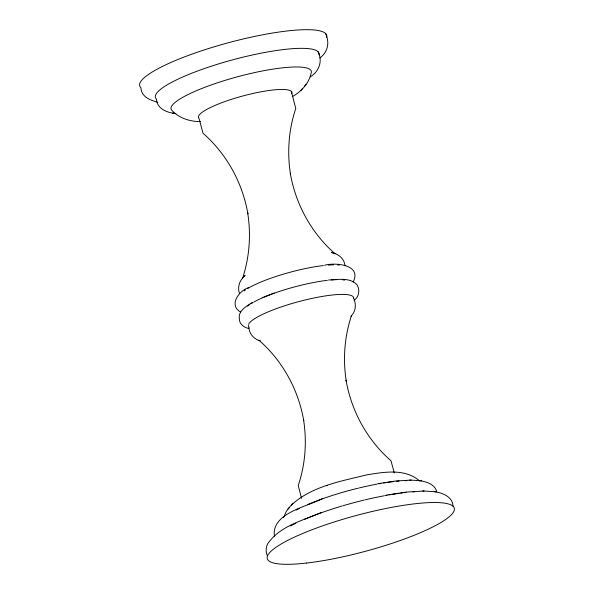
<?xml version="1.0" encoding="UTF-8"?>
<svg xmlns="http://www.w3.org/2000/svg" width="594" height="594" viewBox="0 0 594 594"><rect width="100%" height="100%" fill="white"/><g stroke="black" fill="none" stroke-linecap="round" stroke-linejoin="round"><path stroke-width="0.89" d="M242.419 278.66C249.517 257.484 251.21 234.667 247.631 212.637L247.891 213.907C242.612 182.959 226.73 153.935 203.029 133.271L199.042 118.496A48.418 9.237 -15.1 0 1 243.332 95.842A48.418 9.237 -15.1 0 1 291.78 93.704M351.581 315.34C344.453 336.508 342.738 359.34 346.317 381.37L346.057 380.108C351.329 411.063 367.241 440.095 390.971 460.729L394.26 472.898M283.657 517.404L286.345 511.315L289.375 507.38M292.879 96.325C301.485 91.365 308.962 83.219 311.1 73.322A72.624 13.855 -15.1 0 0 238.432 76.529A72.624 13.855 -15.1 0 0 171.985 110.506C179.18 118.265 190.177 121.703 200.572 121.577M353.17 282.016C362.095 264.456 335.216 262.355 324.554 265.221M291.379 505.071C311.568 486.263 340.874 481.281 366.795 474.858L367.753 474.703C384.712 471.926 405.568 468.436 419.706 481.043M319.839 58.034C328.037 51.841 329.848 42.568 325.475 33.427M300.891 90.437L302.383 88.699M304.38 86.382L305.984 84.519M354.061 300.445C358.939 296.822 360.15 290.436 357.269 285.172C350.445 277.027 337.8 279.648 328.541 279.997M350.891 316.208C356.162 311.59 356.259 303.809 353.571 297.802M287.763 509.266L292.879 503.318M244.216 276.507L245.114 275.527C239.828 279.789 237.103 286.872 239.486 293.399M310.239 76.923C318.956 71.607 323.106 60.937 317.924 51.596M248.552 287.6C238.929 290.815 228.341 305.257 240.667 312.095M252.539 302.376C246.941 305.917 237.867 310.759 239.345 318.733C239.285 324.242 244.045 327.45 248.886 328.564M262.199 297.735L274.242 293.057M322.705 498.433C308.828 506.296 270.99 512.815 274.428 536.152M321.168 512.555C303.222 520.403 281.482 525.534 269.052 541.899C265.793 545.485 265.488 550.742 267.048 555.152M326.425 485.751L327.287 485.417M377.769 483.716L395.507 481.014L411.1 480.108M386.508 495.092L406.251 492.092L424.086 491.03M319.045 54.797A84.727 16.164 -15.1 0 0 231.853 60.061A84.727 16.164 -15.1 0 0 156.467 99.124C156.757 108.271 166.335 112.407 174.087 113.32M419.913 480.68C426.403 481.712 435.194 484.355 436.701 491.773M434.526 491.698C442.485 492.79 452.71 496.71 453.051 506.259M172.394 113.216L175.891 113.439M409.645 480.019L421.606 480.784M422.631 490.934L436.219 491.81M157.781 102.19C150.43 100.356 141.127 96.852 140.949 87.741A96.829 18.473 -15.1 0 1 227.509 42.983A96.829 18.473 -15.1 0 1 326.715 37.259M260.439 340.882C254.076 339.404 249.22 333.88 248.827 327.324M258.843 340.132C282.581 360.773 298.485 389.798 303.757 420.76L303.504 419.49C307.076 441.528 305.361 464.352 298.233 485.521L301.529 498.321M291.305 91.335L295.767 108.479C288.669 129.655 286.969 152.472 290.548 174.502L290.295 173.233C295.567 204.18 311.456 233.204 335.157 253.868L331.534 252.428C338.164 253.779 344.468 258.628 344.988 265.785M244.156 290.882A54.47 10.395 -15.1 0 1 245.381 289.991M247.535 288.602A54.47 10.395 -15.1 0 1 323.403 265.563M328.296 265.095A54.47 10.395 -15.1 0 1 333.501 264.85M337.548 264.939A54.47 10.395 -15.1 0 1 339.3 265.095M249.086 327.056A54.47 10.395 -15.1 0 1 248.329 325.378M248.552 324.391A54.47 10.395 -15.1 0 1 303.519 300.378A54.47 10.395 -15.1 0 1 353.645 298.173M247.601 306.088A54.47 10.395 -15.1 0 1 249.369 304.767M250.765 303.846A54.47 10.395 -15.1 0 1 253.141 302.428M254.002 301.945A54.47 10.395 -15.1 0 1 262.466 297.839M264.085 297.141A54.47 10.395 -15.1 0 1 327.391 280.338M331.333 279.945A54.47 10.395 -15.1 0 1 336.679 279.64M342.434 279.781A54.47 10.395 -15.1 0 1 344.824 280.101M290.6 525.957A84.727 16.164 -15.1 0 1 295.849 523.277M304.425 519.364A84.727 16.164 -15.1 0 1 342.062 506.014M342.938 505.754A84.727 16.164 -15.1 0 1 364.3 500.044M365.221 499.821A84.727 16.164 -15.1 0 1 384.288 495.76M385.157 495.596A84.727 16.164 -15.1 0 1 387.05 495.255M388.929 494.928A84.727 16.164 -15.1 0 1 390.8 494.609M392.656 494.305A84.727 16.164 -15.1 0 1 398.968 493.369M400.705 493.139A84.727 16.164 -15.1 0 1 402.413 492.923M404.083 492.723A84.727 16.164 -15.1 0 1 406.103 492.5M412.875 491.906A84.727 16.164 -15.1 0 1 414.694 491.795M296.191 510.075A72.624 13.855 -15.1 0 1 299.22 508.501M307.922 504.484A72.624 13.855 -15.1 0 1 358.382 488.134M359.244 487.926A72.624 13.855 -15.1 0 1 377.123 484.11M379.009 483.768A72.624 13.855 -15.1 0 1 380.888 483.449M383.679 482.989A72.624 13.855 -15.1 0 1 385.513 482.699M387.31 482.432A72.624 13.855 -15.1 0 1 393.339 481.652M396.272 481.34A72.624 13.855 -15.1 0 1 399.101 481.081M405.212 480.739A72.624 13.855 -15.1 0 1 406.801 480.702M306.756 563.03A96.829 18.473 -15.1 0 0 454.009 510.996A96.829 18.473 -15.1 0 0 321.599 526.217A96.829 18.473 -15.1 0 0 306.756 563.03"/></g></svg>
